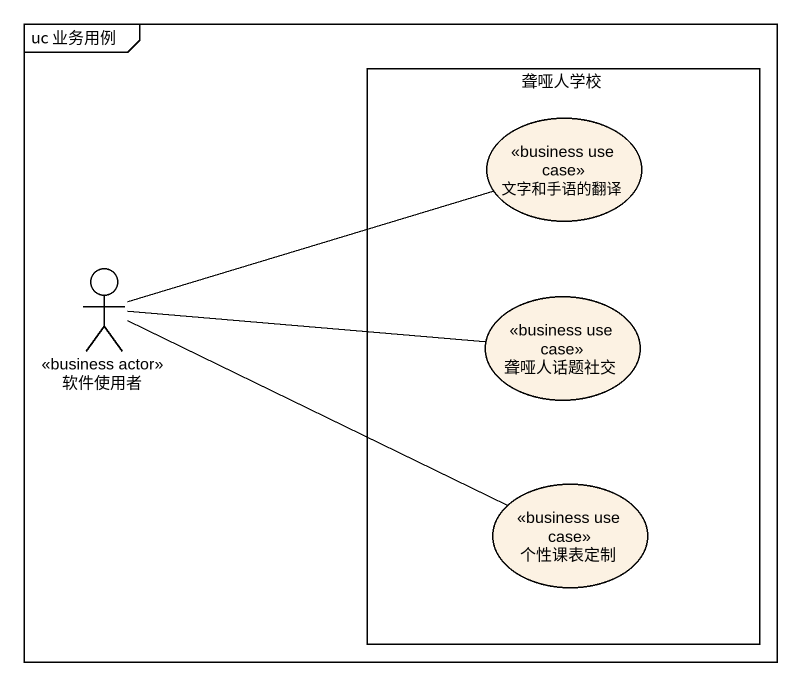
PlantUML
@startuml
mainframe uc 业务用例
rectangle 聋哑人学校 {
  usecase 文字和手语的翻译 <<business use case>>
  usecase 聋哑人话题社交 <<business use case>>
  usecase 个性课表定制 <<business use case>>
}
actor 软件使用者 <<business actor>>
软件使用者 -right- 文字和手语的翻译
软件使用者 -right- 聋哑人话题社交
软件使用者 -right- 个性课表定制
@enduml
